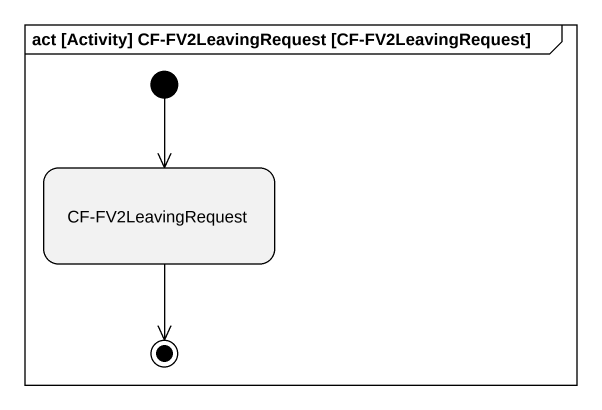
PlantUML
@startuml
mainframe act [Activity] CF-FV2LeavingRequest [CF-FV2LeavingRequest]
hide empty description
state "CF-FV2LeavingRequest" as CF_FV2LeavingRequest
[*] --> CF_FV2LeavingRequest
CF_FV2LeavingRequest --> [*]
@enduml
